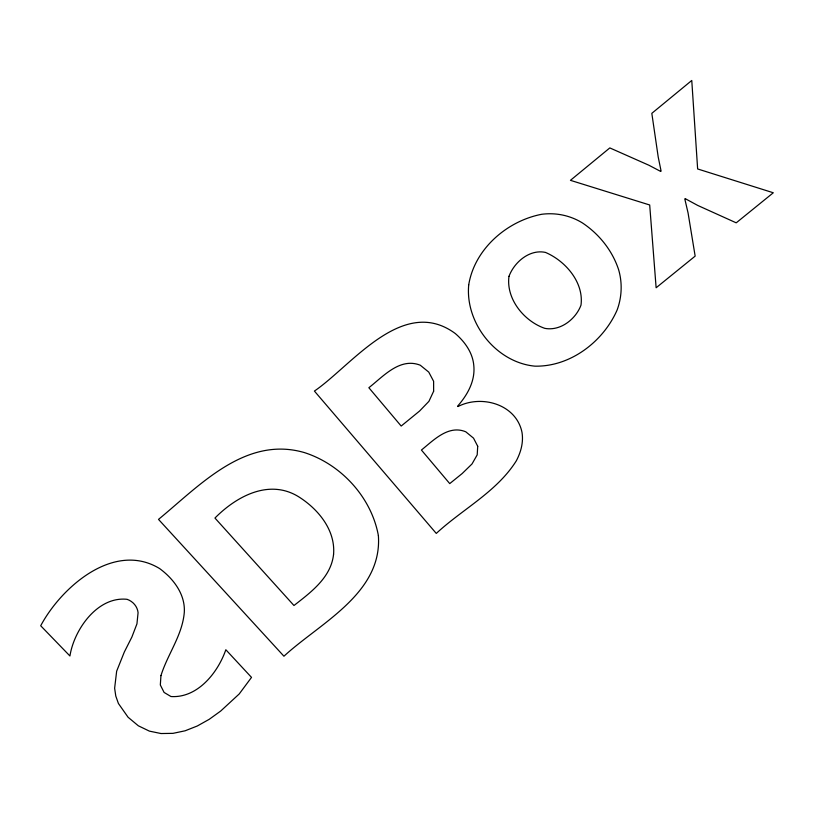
<?xml version="1.0" encoding="UTF-8"?>
<svg xmlns="http://www.w3.org/2000/svg" width="814" height="814" viewBox="0 0 814 814"><rect width="100%" height="100%" fill="white"/><g stroke="black" fill="none" stroke-linecap="round" stroke-linejoin="round"><path stroke-width="1.22" d="M457.621 406.135C467.511 394.871 475.427 380.871 473.779 365.364C472.639 352.564 464.784 341.748 455.321 333.557C402.889 294.831 351.597 365.71 314.408 391.066L436.284 533.424C462.545 509.065 496.876 491.798 516.341 460.785C520.919 452.085 523.606 442.277 522.008 432.427C516.351 404.314 481.705 394.352 457.946 406.542M660.663 171.418L648.911 165.242L609.818 147.914L570.441 180.332L649.694 204.986L656.125 287.769L695.156 256.125L688.064 212.932L684.818 199.023M685.256 198.667L697.7 205.423L736.222 222.833L773.3 192.765L697.639 168.956L691.768 80.464L651.821 113.339L658.221 157.082L661.09 171.062M468.711 284.92C465.069 323.219 496.337 362.535 534.91 366.158C570.299 366.9 603.266 341.677 617.134 309.992A64.184 62.006 -55.6 0 0 618.64 269.77C612.382 250.6 599.196 234.127 582.488 222.975A65.588 63.472 -57.3 0 0 541.737 214.275C506.949 220.94 474.47 249.074 468.711 284.92M378.378 535.571C382.509 593.528 319.688 623.168 283.933 656.226L158.506 519.383C199.318 485.866 245.37 435.317 304.487 452.615C341.249 464.428 371.408 497.415 378.378 535.571M477.716 446.265L477.197 454.863L472.018 463.949L462.189 473.534L449.735 483.608L421.418 450.04C433.689 440.15 448.433 424.593 465.771 431.796L473.534 438.156L477.716 446.265M160.948 675.63L160.327 684.971L164.092 692.439L170.971 696.53C197.537 698.27 217.877 672.72 225.834 649.745L251.516 677.39L239.214 693.966L220.716 711.029L209.229 719.311L197.293 725.996L185.134 730.789L172.995 733.353L161.03 733.536L149.4 731.125L138.339 725.803L128.073 717.236L118.406 703.469L115.781 696.031L114.632 688.227L116.656 671.184L124.328 652.014L131.899 637.006L136.945 623.85L138.075 612.688A16.748 15.588 6.7 0 0 127.096 599.318C97.466 596.092 74.033 629.7 69.933 655.992L40.7 625.763C61.254 587.179 114.041 540.761 159.656 568.589C173.484 578.785 185.348 594.251 184.31 612.27C182.387 635.347 167.653 654.059 160.948 675.63M508.974 276.363C505.921 298.992 524.084 321.204 544.82 328.357C560.398 331.298 575.742 319.22 580.993 305.158C584.035 282.397 565.445 260.928 545.482 252.421C529.588 248.962 514.224 262.21 508.974 276.363M333.587 554.161C331.166 577.431 310.958 592.226 293.966 605.514L214.947 518.05C236.375 496.387 268.956 478.663 298.321 496.56C317.898 508.76 335.5 529.792 333.587 554.161M433.638 391.219L428.927 401.333L419.576 411.039L401.18 426.048L368.854 387.718C383.262 376.475 399.847 357.193 420.258 365.201L428.754 372.1L433.618 381.288L433.638 391.219"/></g></svg>
